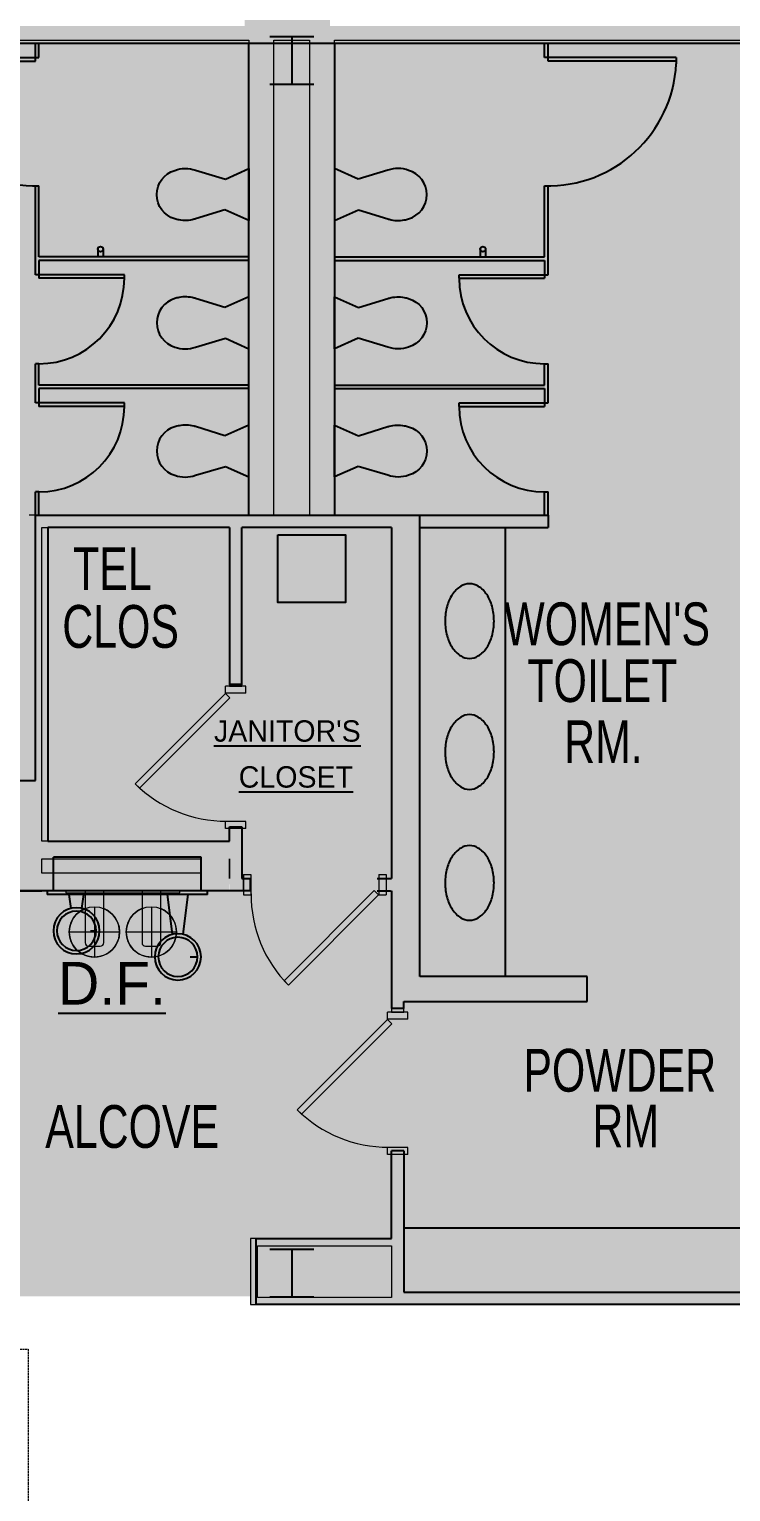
# Model space of a CAD drawing. Header units: inches. Extents: x 25329 to 28023, y 11893 to 13703.
# Drawn here: x 26988.2 to 27185.3, y 12588.8 to 12999.2 of the extents above; entities that cross this region are included whole.
import ezdxf
from ezdxf.enums import TextEntityAlignment as Align

# ---------------------------------------------------------------- set-up
doc = ezdxf.new("R2010")
doc.units = ezdxf.units.IN
doc.header["$MEASUREMENT"] = 0
doc.linetypes.add('Dash', pattern=[0.25, 0.125, -0.125])
for name, color, linetype, lineweight in [('A-DETL', 90, 'Continuous', 13), ('A-DETL-GENF', 92, 'Continuous', 9), ('A-DOOR', 31, 'Continuous', 13), ('A-DOOR-FRAM', 31, 'Continuous', 20), ('A-GENM', 13, 'Continuous', 13), ('A-WALL', 113, 'Continuous', 13), ('A-WALL-PATT', 111, 'Continuous', 13), ('I-WALL', 2, 'Continuous', 13), ('P-SANR-FIXT', 6, 'Continuous', 9), ('Plaza America_Tower 1_2nd Floor -REVIT_dwg', 8, 'Continuous', 9)]:
    doc.layers.add(name, color=color, linetype=linetype, lineweight=lineweight)
for name, color, linetype in [('L1$0$A-Plmb', 3, 'Continuous'), ('L1$0$Plaza America BA02$0$51', 7, 'Continuous'), ('L1$0$SCOPE', 7, 'Continuous')]:
    doc.layers.add(name, color=color, linetype=linetype)
doc.styles.add('L1$0$Plaza America BA02$0$STANDARD', font='txt')

# ---------------------------------------------------------------- blocks, each defined once
blk = doc.blocks.new('L1$0$Plaza America BA02$0$W12X14')
at = {"color": 0, "linetype": 'ByBlock'}
for p, q in [((-74.25, 80.249625), (74.25, 80.249625)), ((0, 80.249625), (0, -80.249625)), ((-74.25, -80.249625), (74.25, -80.249625))]:
    blk.add_line(p, q, dxfattribs=at)
blk = doc.blocks.new('L1$0$Plaza America BA02$0$TOILET')
at = {"color": 0, "linetype": 'ByBlock'}
for p, q in [((-82, 180.3), (-51.9, 79.7)), ((51.1, 81.6), (82, 180.3)), ((-51.9, 79.7), (-87.4, 0)), ((87.4, 0), (51.1, 81.6)), ((-87.4, 0), (87.4, 0))]:
    blk.add_line(p, q, dxfattribs=at)
for centre, radius, start, end in [((0, 226.2), 85, 89.9996, 163.8468), ((0, 226.2), 85, 16.1534, 90.0008), ((13.8, 214.7), 101.7, 159.7734, 199.7541), ((24.3, 228.7), 61.2, 6.4687, 20.2311), ((-19.6, 213.6), 106.9, 344.3425, 11.8925), ((37.7, 197.1), 47.3, 339.2232, 344.8192)]:
    blk.add_arc(centre, radius, start, end, dxfattribs=at)
blk = doc.blocks.new('L1')
at = {"layer": 'L1$0$A-Plmb'}
for p, q in [((26989.92, 12990.26), (26989.92, 12995.26)), ((26990.92, 12991.26), (26990.92, 12995.26)), ((27132.92, 12991.26), (27132.92, 12995.26)), ((27133.92, 12990.26), (27133.92, 12995.26)), ((26953.93, 12991.26), (26990.92, 12991.26)), ((26953.93, 12990.26), (26989.92, 12990.26)), ((27169.92, 12991.26), (27132.92, 12991.26)), ((27169.92, 12990.26), (27133.92, 12990.26)), ((27169.92, 12991.26), (27169.92, 12989.52)), ((26989.92, 12930.31), (26989.92, 12955.25)), ((26990.92, 12935.31), (26990.92, 12955.26)), ((27132.92, 12935.31), (27132.92, 12955.26)), ((27133.92, 12930.31), (27133.92, 12955.25)), ((27049.92, 12935.31), (26990.92, 12935.31)), ((27073.92, 12935.31), (27132.92, 12935.31)), ((26990.92, 12934.31), (26990.92, 12929.31)), ((27049.92, 12934.31), (26990.92, 12934.31)), ((27073.92, 12934.31), (27132.92, 12934.31)), ((27132.92, 12934.31), (27132.92, 12929.31)), ((27014.92, 12930.31), (26989.92, 12930.31)), ((27014.92, 12929.31), (26990.92, 12929.31)), ((27014.92, 12929.31), (27014.92, 12930.31)), ((27108.92, 12930.31), (27133.92, 12930.31)), ((27108.92, 12929.31), (27108.92, 12930.31)), ((27108.92, 12929.31), (27132.92, 12929.31)), ((26989.92, 12894.34), (26989.92, 12905.33)), ((26990.92, 12905.33), (26989.92, 12905.33)), ((26990.92, 12899.34), (26990.92, 12905.33)), ((27132.92, 12905.33), (27133.92, 12905.33)), ((27132.92, 12899.34), (27132.92, 12905.33)), ((27133.92, 12894.34), (27133.92, 12905.33)), ((27049.92, 12899.34), (26990.92, 12899.34)), ((26990.92, 12898.34), (26990.92, 12893.34)), ((27049.92, 12898.34), (26990.92, 12898.34)), ((27073.92, 12899.34), (27132.92, 12899.34)), ((27073.92, 12898.34), (27132.92, 12898.34)), ((27132.92, 12898.34), (27132.92, 12893.34)), ((27014.92, 12894.34), (26989.92, 12894.34)), ((27014.92, 12893.34), (27014.92, 12894.34)), ((27108.92, 12893.34), (27108.92, 12894.34)), ((27108.92, 12894.34), (27133.92, 12894.34)), ((27014.92, 12893.34), (26990.92, 12893.34)), ((27108.92, 12893.34), (27132.92, 12893.34)), ((26990.92, 12869.36), (26989.92, 12869.36)), ((26989.92, 12862.87), (26989.92, 12869.36)), ((26990.92, 12862.87), (26990.92, 12869.36)), ((27132.92, 12862.87), (27132.92, 12869.36)), ((27132.92, 12869.36), (27133.92, 12869.36)), ((27133.92, 12862.87), (27133.92, 12869.36)), ((27097.92, 12862.87), (27133.92, 12862.87)), ((27133.92, 12862.87), (27133.92, 12859.37)), ((27097.92, 12859.37), (27133.92, 12859.37)), ((27121.92, 12859.37), (27121.92, 12733.41)), ((27093.42, 12662.84), (27193.92, 12662.84))]:
    blk.add_line(p, q, dxfattribs=at)
at = {"layer": 'L1$0$A-Plmb', "linetype": 'Continuous'}
for p, q in [((27007.46, 12937.47), (27007.46, 12935.31)), ((27008.96, 12937.47), (27008.96, 12935.31)), ((27114.88, 12937.47), (27114.88, 12935.31)), ((27116.38, 12937.47), (27116.38, 12935.31))]:
    blk.add_line(p, q, dxfattribs=at)
at = {"layer": 'L1$0$A-Plmb'}
blk.add_lwpolyline([(27058.01, 12857.32), (27077.01, 12857.32), (27077.01, 12838.34), (27058.01, 12838.34)], close=True, dxfattribs=at)
at = {"layer": 'L1$0$A-Plmb', "linetype": 'Continuous'}
for centre in [(27008.21, 12937.47), (27115.63, 12937.47)]:
    blk.add_circle(centre, 0.75, dxfattribs=at)
at = {"layer": 'L1$0$A-Plmb'}
for centre, major_axis, start_param, end_param in [((26989.92, 12991.26), (36.04, 0), 3.190166, 4.740138), ((27133.92, 12991.26), (36.04, 0), 4.68464, 6.234612), ((26990.92, 12929.31), (24, 0), 4.712389, 6.283185), ((27132.92, 12929.31), (24, 0), 3.141593, 4.712389), ((26990.92, 12893.34), (24, 0), 4.712389, 6.283185), ((27132.92, 12893.34), (24, 0), 3.141593, 4.712389), ((27116.48, 12834.34), (11.32, 0), 2.56159, 2.876594), ((27113.66, 12836.19), (7.94, 0), 2.134571, 2.56159), ((27111.87, 12839), (4.61, 0), 1.570796, 2.134571), ((27111.87, 12839), (4.61, 0), 1.007022, 1.570796), ((27110.09, 12836.19), (7.94, 0), 0.580003, 1.007022), ((27107.26, 12834.34), (11.32, 0), 0.264999, 0.580003), ((27120.96, 12833.12), (15.96, 0), 2.876594, 3.141593), ((27102.79, 12833.12), (15.96, 0), 0, 0.264999), ((27120.96, 12833.12), (15.96, 0), 3.141593, 3.406592), ((27102.79, 12833.12), (15.96, 0), 6.018186, 6.283185), ((27116.48, 12831.91), (11.32, 0), 3.406592, 3.721596), ((27107.26, 12831.91), (11.32, 0), 5.703182, 6.018186), ((27113.66, 12830.06), (7.94, 0), 3.721596, 4.148614), ((27110.09, 12830.06), (7.94, 0), 5.276164, 5.703182), ((27111.87, 12827.24), (4.61, 0), 4.148614, 4.712389), ((27111.87, 12827.24), (4.61, 0), 4.712389, 5.276164), ((27116.48, 12797.6), (11.32, 0), 2.56159, 2.876594), ((27113.66, 12799.45), (7.94, 0), 2.134571, 2.56159), ((27111.87, 12802.27), (4.61, 0), 1.570796, 2.134571), ((27111.87, 12802.27), (4.61, 0), 1.007022, 1.570796), ((27110.09, 12799.45), (7.94, 0), 0.580003, 1.007022), ((27107.26, 12797.6), (11.32, 0), 0.264999, 0.580003), ((27120.96, 12796.39), (15.96, 0), 2.876594, 3.141593), ((27102.79, 12796.39), (15.96, 0), 0, 0.264999), ((27120.96, 12796.39), (15.96, 0), 3.141593, 3.406592), ((27102.79, 12796.39), (15.96, 0), 6.018186, 6.283185), ((27116.48, 12795.17), (11.32, 0), 3.406592, 3.721596), ((27107.26, 12795.17), (11.32, 0), 5.703182, 6.018186), ((27113.66, 12793.32), (7.94, 0), 3.721596, 4.148614), ((27110.09, 12793.32), (7.94, 0), 5.276164, 5.703182), ((27111.87, 12790.51), (4.61, 0), 4.148614, 4.712389), ((27111.87, 12790.51), (4.61, 0), 4.712389, 5.276164), ((27116.48, 12760.87), (11.32, 0), 2.56159, 2.876594), ((27113.66, 12762.72), (7.94, 0), 2.134571, 2.56159), ((27111.87, 12765.54), (4.61, 0), 1.570796, 2.134571), ((27111.87, 12765.54), (4.61, 0), 1.007022, 1.570796), ((27110.09, 12762.72), (7.94, 0), 0.580003, 1.007022), ((27107.26, 12760.87), (11.32, 0), 0.264999, 0.580003), ((27120.96, 12759.65), (15.96, 0), 2.876594, 3.141593), ((27102.79, 12759.65), (15.96, 0), 0, 0.264999), ((27120.96, 12759.65), (15.96, 0), 3.141593, 3.406592), ((27102.79, 12759.65), (15.96, 0), 6.018186, 6.283185), ((27116.48, 12758.44), (11.32, 0), 3.406592, 3.721596), ((27107.26, 12758.44), (11.32, 0), 5.703182, 6.018186), ((27113.66, 12756.59), (7.94, 0), 3.721596, 4.148614), ((27110.09, 12756.59), (7.94, 0), 5.276164, 5.703182), ((27111.87, 12753.77), (4.61, 0), 4.148614, 4.712389), ((27111.87, 12753.77), (4.61, 0), 4.712389, 5.276164)]:
    blk.add_ellipse(centre, major_axis=major_axis, ratio=0.99924, start_param=start_param, end_param=end_param, dxfattribs=at)
at = {"layer": 'L1$0$SCOPE'}
for p, q in [((26900.43, 12995.26), (27270.29, 12995.26)), ((27049.92, 12862.87), (27049.92, 12995.26)), ((27073.92, 12995.26), (27073.92, 12862.87)), ((26989.92, 12862.87), (27097.92, 12862.87)), ((26989.92, 12862.87), (26989.92, 12862.87)), ((27049.92, 12862.87), (27049.92, 12862.87)), ((27097.92, 12733.41), (27097.92, 12862.87)), ((27044.42, 12859.37), (26993.42, 12859.37)), ((27089.92, 12859.37), (27047.92, 12859.37)), ((27089.92, 12859.37), (27089.92, 12760.89)), ((27089.92, 12859.37), (27089.92, 12859.37)), ((27047.92, 12815.34), (27044.42, 12815.34)), ((26973.92, 12788.36), (26989.92, 12788.36)), ((27044.42, 12771.38), (27044.42, 12775.37)), ((27044.42, 12775.37), (27047.92, 12775.37)), ((27047.92, 12775.37), (27047.92, 12760.89)), ((26993.42, 12771.38), (27044.42, 12771.38)), ((27047.92, 12760.89), (27050.37, 12760.89)), ((27050.37, 12757.39), (27050.37, 12760.89)), ((27085.92, 12760.89), (27089.92, 12760.89)), ((27050.37, 12757.39), (26981.42, 12757.39)), ((27085.92, 12757.39), (27089.67, 12757.39)), ((27089.92, 12757.39), (27089.92, 12724.41)), ((27144.92, 12733.41), (27097.92, 12733.41)), ((27144.92, 12726.41), (27144.92, 12733.41)), ((27093.42, 12724.41), (27093.42, 12726.41)), ((27093.42, 12726.41), (27144.92, 12726.41)), ((27093.42, 12724.41), (27089.92, 12724.41)), ((27093.42, 12684.45), (27089.92, 12684.45)), ((27089.92, 12659.85), (27089.92, 12684.45)), ((27093.42, 12684.45), (27093.42, 12644.85)), ((27051.92, 12659.84), (27089.92, 12659.85)), ((27051.92, 12641.36), (27051.92, 12659.84)), ((27051.92, 12659.84), (27051.92, 12659.84)), ((27246.41, 12641.36), (27051.92, 12641.36))]:
    blk.add_line(p, q, dxfattribs=at)
at = {"layer": 'L1$0$SCOPE', "linetype": 'Continuous'}
for p, q in [((26989.92, 12788.36), (26989.92, 12862.87)), ((26993.42, 12859.37), (26993.42, 12771.38)), ((26994.98, 12757.39), (26994.98, 12766.84)), ((27036.44, 12766.84), (26994.98, 12766.84)), ((27036.44, 12757.39), (27036.44, 12766.84)), ((26993.19, 12757.39), (26993.19, 12756.39)), ((27038.24, 12756.39), (26993.19, 12756.39)), ((26999.95, 12752.51), (26999.4, 12756.38)), ((27003, 12752.51), (27003.54, 12756.38)), ((27028.45, 12745.3), (27027.05, 12756.38)), ((27031.46, 12745.3), (27032.86, 12756.38)), ((27038.24, 12756.39), (27038.24, 12757.39)), ((27005.42, 12746.21), (27006.67, 12746.21)), ((27033.42, 12738.9), (27035.45, 12738.9)), ((27093.42, 12644.85), (27246.41, 12644.85))]:
    blk.add_line(p, q, dxfattribs=at)
blk.add_lwpolyline([(27044.42, 12859.37), (27044.42, 12815.34), (27047.92, 12815.34), (27047.92, 12859.37)], dxfattribs=at)
for centre, major_axis in [((27001.47, 12746.21), (6.5, 0)), ((27001.47, 12746.21), (5.5, 0)), ((27029.95, 12738.9), (6.5, 0)), ((27029.95, 12738.9), (5.5, 0))]:
    blk.add_ellipse(centre, major_axis=major_axis, ratio=0.99924, start_param=0, end_param=6.283175, dxfattribs=at)
at = {"layer": 'L1$0$A-Plmb', "yscale": 0.08332999666708929}
for p, xscale, rotation in [((27049.92, 12952.79), -0.08326667999972415, 90), ((27073.92, 12952.79), 0.08326667999972415, 270), ((27049.92, 12916.82), 0.08326667999972415, 90), ((27073.92, 12916.82), -0.08326667999972415, 270), ((27049.92, 12880.85), 0.08326667999972415, 90), ((27073.92, 12880.85), -0.08326667999972415, 270)]:
    blk.add_blockref('L1$0$Plaza America BA02$0$TOILET', p, dxfattribs=dict(at, xscale=xscale, rotation=rotation))
at = {"layer": 'L1$0$SCOPE', "xscale": 0.08332999666890828, "yscale": 0.08326667999972415}
for p in [(27061.92, 12990.45), (27061.92, 12650.22)]:
    blk.add_blockref('L1$0$Plaza America BA02$0$W12X14', p, dxfattribs=at)
at = {"layer": 'L1$0$Plaza America BA02$0$51', "style": 'L1$0$Plaza America BA02$0$STANDARD', "width": 0.75}
for s, p in [('TEL', (27000.49, 12853.82)), ('CLOS', (26997.47, 12837.62)), ("WOMEN'S", (27121.63, 12838.35)), ('TOILET', (27128.13, 12822.41)), ('RM.', (27138.45, 12805.27)), ('POWDER', (27126.99, 12713.08)), ('ALCOVE', (26992.69, 12697.3)), ('RM', (27146.39, 12697.46))]:
    blk.add_text(s, height=12, dxfattribs=at).set_placement(p, align=Align.TOP_LEFT)
at = {"layer": 'L1$0$Plaza America BA02$0$51', "style": 'L1$0$Plaza America BA02$0$STANDARD'}
for s, height, width, p in [("%%UJANITOR'S", 5.9953, 1.000751, (27040.09, 12799.28)), ('%%UCLOSET', 5.995, 1.000751, (27047.04, 12786.39)), ('%%UD.F.', 11.99, 1.000761, (26996.28, 12725.51))]:
    blk.add_text(s, height=height, dxfattribs=dict(at, width=width)).set_placement(p)
blk = doc.blocks.new('Single Flush - OTJ_SOLIDFLUSH_ALUM-4757488-FIRST FLOOR CONSTRUCTION')
at = {"layer": 'A-DOOR', "color": 8, "lineweight": 20}
for p, q in [((-7.42, 28.2), (-8.65, 26.96)), ((-8.65, 26.96), (16.67, 1.64)), ((17.91, 2.87), (-7.42, 28.2)), ((16.67, 1.64), (17.91, 2.87))]:
    blk.add_line(p, q, dxfattribs=at)
at = {"layer": 'A-DOOR', "lineweight": 9}
blk.add_arc((17.91, 2.87), 35.81, 135, 180.5, dxfattribs=at)
at = {"layer": 'A-DOOR-FRAM', "color": 8}
for p, q in [((-20, -2.88), (-20, 2.87)), ((-20, 2.87), (-18, 2.87)), ((-18, -2.88), (-18, 2.87)), ((18, -2.88), (18, 2.87)), ((18, 2.87), (20, 2.87)), ((20, -2.88), (20, 2.87)), ((-20, -2.88), (-18, -2.88)), ((18, -2.88), (20, -2.88))]:
    blk.add_line(p, q, dxfattribs=at)
blk = doc.blocks.new('Single Flush - OTJ_SOLIDFLUSH_ALUM-4758954-FIRST FLOOR CONSTRUCTION')
at = {"layer": 'A-DOOR', "color": 8, "lineweight": 20}
for p, q in [((-8.65, -26.96), (16.67, -1.64)), ((17.91, -2.88), (-7.42, -28.2)), ((16.67, -1.64), (17.91, -2.88)), ((-7.42, -28.2), (-8.65, -26.96))]:
    blk.add_line(p, q, dxfattribs=at)
at = {"layer": 'A-DOOR', "lineweight": 9}
blk.add_arc((17.91, -2.88), 35.81, 179.5, 225, dxfattribs=at)
at = {"layer": 'A-DOOR-FRAM', "color": 8}
for p, q in [((-20, 2.88), (-20, -2.88)), ((-20, 2.88), (-18, 2.88)), ((-18, 2.88), (-18, -2.88)), ((18, 2.88), (18, -2.88)), ((18, 2.88), (20, 2.88)), ((20, 2.88), (20, -2.88)), ((-20, -2.88), (-18, -2.88)), ((18, -2.88), (20, -2.88))]:
    blk.add_line(p, q, dxfattribs=at)
blk = doc.blocks.new('P-Drinking_Fountain-Wall_Mounted - HI-LO-5146566-FIRST FLOOR CONSTRUCTION')
at = {"layer": 'P-SANR-FIXT'}
for p, q in [((19.07, 6.44), (19.07, 20.56)), ((35.07, 6.44), (35.07, 20.56)), ((16.44, 16.5), (16.44, 2.15)), ((16.44, 16.5), (16.44, 2)), ((20.69, 17.5), (17.44, 17.5)), ((20.69, 17.5), (17.44, 17.5)), ((21.69, 2.15), (21.69, 16.5)), ((21.69, 2), (21.69, 16.5)), ((32.44, 16.5), (32.44, 2.15)), ((32.44, 16.5), (32.44, 2)), ((36.69, 17.5), (33.44, 17.5)), ((36.69, 17.5), (33.44, 17.5)), ((37.69, 2.15), (37.69, 16.5)), ((37.69, 2), (37.69, 16.5)), ((26.25, 13.5), (12, 13.5)), ((42.25, 13.5), (28, 13.5)), ((43.07, 2.5), (11.07, 2.5)), ((11.07, 2.5), (11.07, 2)), ((11.07, 2.5), (11.07, 2)), ((43.07, 2.5), (11.07, 2.5)), ((43.07, 2), (43.07, 2.5)), ((43.07, 2), (43.07, 2.5))]:
    blk.add_line(p, q, dxfattribs=at)
for centre in [(19.07, 13.5), (35.07, 13.5)]:
    blk.add_circle(centre, 7.06, dxfattribs=at)
for centre, radius, start, end in [((19.07, 13.5), 7.06, 360, 180), ((35.07, 13.5), 7.06, 360, 180), ((17.44, 16.5), 1, 90, 180), ((17.44, 16.5), 1, 90, 180), ((20.69, 16.5), 1, 360, 90), ((20.69, 16.5), 1, 360, 90), ((33.44, 16.5), 1, 90, 180), ((33.44, 16.5), 1, 90, 180), ((36.69, 16.5), 1, 0, 90), ((36.69, 16.5), 1, 360, 90), ((19.07, 13.5), 7.06, 180, 247.9798), ((19.07, 13.5), 7.06, 292.0202, 360), ((35.07, 13.5), 7.06, 180, 247.98), ((35.07, 13.5), 7.06, 292.02, 360), ((16.59, 2.15), 0.15, 180, 270), ((21.54, 2.15), 0.15, 270, 0), ((32.59, 2.15), 0.15, 180, 270), ((37.54, 2.15), 0.15, 270, 360)]:
    blk.add_arc(centre, radius, start, end, dxfattribs=at)
blk = doc.blocks.new('Single Flush - OTJ_SOLIDFLUSH_ALUM-5159735-FIRST FLOOR CONSTRUCTION')
at = {"layer": 'A-DOOR', "lineweight": 20}
for p, q in [((16.16, 38.44), (16.16, 2.62)), ((17.91, 38.44), (16.16, 38.44)), ((17.91, 2.62), (17.91, 38.44)), ((16.16, 2.62), (17.91, 2.62))]:
    blk.add_line(p, q, dxfattribs=at)
at = {"layer": 'A-DOOR', "lineweight": 9}
blk.add_arc((17.91, 2.62), 35.81, 90, 180.5, dxfattribs=at)
at = {"layer": 'A-DOOR-FRAM'}
for p, q in [((-20, -3.12), (-20, 2.62)), ((-20, 2.62), (-18, 2.62)), ((-18, -3.12), (-18, 2.62)), ((18, -3.12), (18, 2.62)), ((18, 2.62), (20, 2.62)), ((20, -3.12), (20, 2.62)), ((-20, -3.12), (-18, -3.12)), ((18, -3.12), (20, -3.12))]:
    blk.add_line(p, q, dxfattribs=at)
at = {"layer": 'A-GENM', "linetype": 'Dash', "lineweight": 9}
for p, q in [((-35.91, 62.44), (17.91, 62.44)), ((17.91, 2.62), (17.91, 62.44)), ((17.87, 2.62), (17.91, 2.62)), ((-29.91, -2.63), (-29.91, -50.44)), ((-17.91, -2.63), (-17.91, -50.44)), ((17.87, -2.63), (17.91, -2.63)), ((17.91, -2.63), (17.91, -50.44)), ((-17.91, -50.44), (-29.91, -50.44)), ((-17.91, -50.44), (17.91, -50.44))]:
    blk.add_line(p, q, dxfattribs=at)

msp = doc.modelspace()

# ---------------------------------------------------------------- hatches: boundary and pattern name
at = {"layer": 'A-DETL-GENF'}
h = msp.add_hatch(color=9, dxfattribs=at)
h.paths.add_polyline_path([(26980.32, 12643.67), (27050.32, 12643.67), (27050.32, 12659.84), (27089.92, 12659.84), (27089.92, 12683.41), (27093.42, 12683.41), (27093.42, 12644.86), (27193.92, 12644.86), (27193.92, 12726.41), (27189.92, 12726.41), (27189.92, 12733.41), (27193.92, 12733.41), (27193.92, 12916.76), (27253.72, 12916.76), (27253.72, 12996.11), (27073.92, 12996.11), (27073.92, 12862.87), (27133.92, 12862.87), (27133.92, 12859.37), (27097.92, 12859.37), (27097.92, 12733.41), (27144.92, 12733.41), (27144.92, 12726.41), (27093.42, 12726.41), (27093.42, 12723.41), (27089.92, 12723.41), (27089.92, 12757.39), (27088.42, 12757.39), (27088.42, 12760.89), (27089.92, 12760.89), (27089.92, 12859.37), (27047.92, 12859.37), (27047.92, 12814.88), (27044.42, 12814.88), (27044.42, 12859.37), (26991.69, 12859.37), (26991.69, 12771.38), (27044.42, 12771.38), (27044.42, 12774.88), (27047.92, 12774.88), (27047.92, 12760.89), (27048.42, 12760.89), (27048.42, 12757.39), (26980.32, 12757.36), (26980.32, 12734.57), (26976.82, 12734.57), (26976.82, 12757.36), (26976.19, 12757.36), (26976.19, 12784.36), (26971.67, 12784.36), (26971.67, 12788.36), (26988.19, 12788.36), (26988.19, 12862.87), (27049.92, 12862.87), (27049.92, 12996.11), (26900.43, 12996.11), (26900.43, 12815.84), (26895.43, 12815.84), (26895.43, 12788.36), (26931.67, 12788.36), (26931.67, 12784.36), (26895.43, 12784.36), (26895.43, 12765.13), (26883.43, 12765.13), (26883.43, 12692.32), (26976.82, 12692.32), (26976.82, 12694.57), (26980.32, 12694.57), (26980.32, 12644.06)], flags=0)
h.paths.add_polyline_path([(27273.47, 12643.67), (27286.6, 12643.67), (27286.6, 12644.86), (27288.29, 12644.86), (27288.29, 12862.26), (27198.54, 12862.26), (27198.54, 12644.86), (27246.6, 12644.86), (27246.6, 12643.67), (27272.45, 12643.67)], flags=0)
h.paths.add_polyline_path([(27089.92, 12643.67), (27089.92, 12657.84), (27052.32, 12657.84), (27052.32, 12643.67), (27052.63, 12643.67)], flags=0)
h.paths.add_polyline_path([(27295.95, 12644.86), (27295.95, 12862.26), (27292.91, 12862.26), (27292.91, 12644.86)], flags=0)
h.paths.add_polyline_path([(27300.58, 12644.86), (27306.55, 12644.86), (27306.55, 12862.26), (27300.58, 12862.26), (27300.58, 12645.36)], flags=0)
h.paths.add_polyline_path([(26780.68, 12645.98), (26879.93, 12645.98), (26879.93, 12765.13), (26780.35, 12765.13), (26780.35, 12732.42), (26775.35, 12732.42), (26775.35, 12690.92), (26780.35, 12690.92), (26780.35, 12645.98), (26780.54, 12645.98)], flags=0)
h.paths.add_polyline_path([(26976.82, 12645.98), (26976.82, 12656.84), (26883.43, 12656.84), (26883.43, 12645.98), (26975.35, 12645.98)], flags=0)
h.paths.add_polyline_path([(26884.56, 12660.34), (26976.82, 12660.34), (26976.82, 12688.82), (26883.43, 12688.82), (26883.43, 12660.34)], flags=0)
h.paths.add_polyline_path([(27010.17, 12762.39), (27036.44, 12762.39), (27036.44, 12766.38), (26991.69, 12766.38), (26991.69, 12762.39)], flags=0)
h.paths.add_polyline_path([(26110.71, 12767.11), (26110.71, 12996.11), (26095.35, 12996.11), (26095.35, 12767.11), (26098.47, 12767.11)], flags=0)
h.paths.add_polyline_path([(26209.96, 12767.11), (26229.64, 12767.11), (26229.64, 12813.56), (26209.96, 12813.56)], flags=0)
h.paths.add_polyline_path([(26312.85, 12767.11), (26439.82, 12767.11), (26439.82, 12789.09), (26502.07, 12789.09), (26502.07, 12843.66), (26462.69, 12843.66), (26462.69, 12913.61), (26502.07, 12913.61), (26502.07, 12971.12), (26439.32, 12971.12), (26439.32, 12990.11), (26374.31, 12990.11), (26374.31, 12915.83), (26312.85, 12915.83), (26312.85, 12813.56)], flags=0)
h.paths.add_polyline_path([(26233.14, 12767.11), (26308.85, 12767.11), (26308.85, 12813.56), (26233.14, 12813.56), (26233.14, 12767.86)], flags=0)
h.paths.add_polyline_path([(26443.82, 12767.11), (26502.07, 12767.11), (26502.07, 12785.09), (26443.82, 12785.09)], flags=0)
h.paths.add_polyline_path([(26205.33, 12767.11), (26205.33, 12996.11), (26159.42, 12996.11), (26159.42, 12999.11), (26119.42, 12999.11), (26119.42, 12996.11), (26115.33, 12996.11), (26115.35, 12767.11), (26201.96, 12767.11)], flags=0)
h.paths.add_polyline_path([(26881.43, 12775.13), (26881.43, 12878.23), (26780.35, 12878.23), (26780.35, 12849.04), (26775.35, 12849.04), (26775.35, 12807.54), (26780.35, 12807.54), (26780.35, 12775.13), (26879.93, 12775.13)], flags=0)
h.paths.add_polyline_path([(26520.32, 12776.11), (26520.32, 12990.11), (26512.07, 12990.11), (26512.07, 12776.11)], flags=0)
h.paths.add_polyline_path([(26612.11, 12776.11), (26613.35, 12776.11), (26613.35, 12808.86), (26619.35, 12808.86), (26619.35, 12850.36), (26613.35, 12850.36), (26613.35, 12878.07), (26523.82, 12878.07), (26523.82, 12776.11), (26611.35, 12776.11)], flags=0)
h.paths.add_polyline_path([(26308.85, 12817.56), (26308.85, 12937.11), (26312.85, 12937.11), (26312.85, 12921.83), (26368.31, 12921.83), (26368.31, 12990.11), (26349.82, 12990.11), (26349.82, 12980.62), (26312.85, 12980.62), (26312.85, 12977.11), (26308.85, 12977.11), (26308.85, 12996.11), (26291.85, 12996.11), (26291.85, 12999.11), (26251.85, 12999.11), (26251.85, 12996.11), (26209.96, 12996.11), (26209.96, 12817.56), (26233.14, 12817.56)], flags=0)
h.paths.add_polyline_path([(26476.24, 12847.66), (26502.07, 12847.66), (26502.07, 12909.61), (26466.69, 12909.61), (26466.69, 12847.66), (26475.62, 12847.66)], flags=0)
h.paths.add_polyline_path([(27056.92, 12862.87), (27066.92, 12862.87), (27066.92, 12996.11), (27056.92, 12996.11), (27056.92, 12864.39)], flags=0)
h.paths.add_polyline_path([(27198.71, 12866.89), (27270.72, 12866.89), (27270.72, 12996.11), (27261.72, 12996.11), (27261.72, 12912.76), (27198.54, 12912.76), (27198.54, 12866.89)], flags=0)
h.paths.add_polyline_path([(26523.95, 12882.07), (26613.35, 12882.07), (26613.35, 12911.36), (26619.35, 12911.36), (26619.35, 12952.86), (26613.35, 12952.86), (26613.35, 12984.11), (26615.35, 12984.11), (26615.35, 12990.11), (26523.82, 12990.11), (26523.82, 12882.07)], flags=0)
h.paths.add_polyline_path([(26781.82, 12882.23), (26881.43, 12882.23), (26881.43, 12986.11), (26780.35, 12986.11), (26780.35, 12957.77), (26775.35, 12957.77), (26775.35, 12916.27), (26780.35, 12916.27), (26780.35, 12882.23)], flags=0)
h.paths.add_polyline_path([(26466.69, 12975.12), (26502.07, 12975.12), (26502.07, 12990.11), (26443.32, 12990.11), (26443.32, 12975.12), (26462.69, 12975.12)], flags=0)
h.paths.add_polyline_path([(26318.55, 12985.62), (26334.32, 12985.62), (26334.32, 12988.61), (26312.85, 12988.61), (26312.85, 12985.62)], flags=0)
h.paths.add_polyline_path([(26316.61, 12993.61), (26334.32, 12993.61), (26334.32, 12999.11), (26312.85, 12999.11), (26312.85, 12993.61)], flags=0)
at = {"layer": 'A-WALL-PATT', "lineweight": 9}
for points in [[(27066.92, 12996.11), (27072.72, 12996.11), (27072.72, 13002.11), (27048.68, 13002.11), (27048.68, 12996.11), (27056.92, 12996.11)], [(27010.17, 12996.11), (27048.68, 12996.11), (27048.68, 13000.11), (26900.43, 13000.11), (26900.43, 12996.11)], [(27072.72, 12996.11), (27289.99, 12996.11), (27289.99, 13000.11), (27072.72, 13000.11)], [(27056.92, 12862.87), (27056.92, 12996.11), (27049.92, 12996.11), (27049.92, 12862.87)], [(27073.92, 12862.87), (27073.92, 12996.11), (27066.92, 12996.11), (27066.92, 12862.87)], [(26991.69, 12788.36), (26991.69, 12862.87), (26988.19, 12862.87), (26988.19, 12788.36)], [(27072.72, 12859.37), (27133.92, 12859.37), (27133.92, 12862.87), (26991.69, 12862.87), (26991.69, 12859.37), (27066.92, 12859.37)], [(27093.42, 12726.41), (27097.92, 12726.41), (27097.92, 12859.37), (27089.92, 12859.37), (27089.92, 12726.41)], [(26976.82, 12757.36), (26991.69, 12757.39), (26991.69, 12784.36), (26976.19, 12784.36), (26976.19, 12757.36)], [(27036.44, 12766.38), (27044.42, 12766.38), (27044.42, 12771.38), (26991.69, 12771.38), (26991.69, 12766.38), (27010.17, 12766.38)], [(27044.44, 12757.39), (27044.42, 12766.38), (27036.44, 12766.38), (27036.44, 12757.39), (27044.42, 12757.39)], [(27010.17, 12757.39), (27036.44, 12757.39), (27036.44, 12762.39), (26991.69, 12762.39), (26991.69, 12757.39)], [(27144.92, 12726.41), (27144.92, 12733.41), (27097.92, 12733.41), (27097.92, 12726.41), (27141.31, 12726.41)], [(27089.62, 12657.84), (27089.92, 12657.84), (27089.92, 12659.84), (27050.32, 12659.84), (27050.32, 12657.84), (27075.74, 12657.84)], [(27050.32, 12641.36), (27052.32, 12641.36), (27052.32, 12657.84), (27050.32, 12657.84), (27050.32, 12644.06)], [(27089.92, 12641.36), (27089.92, 12643.36), (27052.32, 12643.36), (27052.32, 12641.36)]]:
    msp.add_hatch(color=7, dxfattribs=at).paths.add_polyline_path(points, flags=0)
h = msp.add_hatch(color=7, dxfattribs=at)
h.paths.add_polyline_path([(27047.92, 12760.89), (27047.92, 12774.88), (27044.42, 12774.88), (27044.44, 12760.89)], flags=0)
h.paths.add_polyline_path([(27047.92, 12814.88), (27047.92, 12859.37), (27044.42, 12859.37), (27044.42, 12814.88)], flags=0)
h = msp.add_hatch(color=7, dxfattribs=at)
h.paths.add_polyline_path([(26991.69, 12784.36), (26991.69, 12784.36), (26991.69, 12788.36), (26971.67, 12788.36), (26971.67, 12784.36), (26988.19, 12784.36)], flags=0)
h.paths.add_polyline_path([(26900.43, 12784.36), (26931.67, 12784.36), (26931.67, 12788.36), (26895.43, 12788.36), (26895.43, 12784.36)], flags=0)
h = msp.add_hatch(color=7, dxfattribs=at)
h.paths.add_polyline_path([(27048.42, 12757.39), (27048.42, 12760.89), (27044.44, 12760.89), (27044.45, 12757.39), (27047.92, 12757.39)], flags=0)
h.paths.add_polyline_path([(27089.92, 12757.39), (27089.92, 12760.89), (27088.42, 12760.89), (27088.42, 12757.39)], flags=0)
h = msp.add_hatch(color=7, dxfattribs=at)
h.paths.add_polyline_path([(27089.92, 12644.86), (27093.42, 12644.86), (27093.42, 12683.41), (27089.92, 12683.41), (27089.92, 12657.84)], flags=0)
h.paths.add_polyline_path([(27089.92, 12723.41), (27093.42, 12723.41), (27093.42, 12726.41), (27089.92, 12726.41)], flags=0)
h = msp.add_hatch(color=7, dxfattribs=at)
h.paths.add_polyline_path([(27119.53, 12641.36), (27246.6, 12641.36), (27246.6, 12644.86), (27089.92, 12644.86), (27089.92, 12641.36)], flags=0)
h.paths.add_polyline_path([(27286.6, 12641.36), (27306.55, 12641.36), (27306.55, 12644.86), (27286.6, 12644.86), (27286.6, 12644.06)], flags=0)

# ---------------------------------------------------------------- linework, layer by layer
at = {"layer": 'A-DETL', "lineweight": 9}
for p, q in [((27058.01, 12857.32), (27077.01, 12857.32)), ((27058.01, 12838.34), (27058.01, 12857.32)), ((27077.01, 12857.32), (27077.01, 12838.34)), ((27121.92, 12859.37), (27121.92, 12733.41)), ((27077.01, 12838.34), (27058.01, 12838.34)), ((27093.42, 12662.84), (27193.92, 12662.84))]:
    msp.add_line(p, q, dxfattribs=at)
at = {"layer": 'A-WALL', "color": 8, "lineweight": 20}
for p, q in [((26900.43, 12996.11), (27049.92, 12996.11)), ((27049.92, 12996.11), (27049.92, 12862.87)), ((27056.92, 12862.87), (27056.92, 12996.11)), ((27056.92, 12996.11), (27066.92, 12996.11)), ((27066.92, 12996.11), (27066.92, 12862.87)), ((27073.92, 12862.87), (27073.92, 12996.11)), ((27073.92, 12996.11), (27253.72, 12996.11)), ((27089.92, 12859.37), (27089.92, 12760.89)), ((27097.92, 12733.41), (27097.92, 12859.37)), ((26991.69, 12771.38), (26991.69, 12788.36)), ((26991.69, 12762.39), (26991.69, 12766.38)), ((27036.44, 12766.38), (27036.44, 12762.39)), ((27044.44, 12766.38), (27044.42, 12766.38)), ((27044.44, 12760.89), (27044.44, 12766.38)), ((26980.32, 12757.36), (26991.69, 12757.36)), ((26991.69, 12757.36), (26991.69, 12757.39)), ((27036.44, 12757.39), (27044.44, 12757.39)), ((27089.92, 12757.39), (27089.92, 12726.41)), ((27144.92, 12733.41), (27097.92, 12733.41)), ((27144.92, 12726.41), (27144.92, 12733.41)), ((27093.42, 12726.41), (27144.92, 12726.41))]:
    msp.add_line(p, q, dxfattribs=at)
at = {"layer": 'I-WALL', "color": 8, "lineweight": 20}
for p, q in [((27049.92, 12862.87), (26988.19, 12862.87)), ((27066.92, 12862.87), (27056.92, 12862.87)), ((27133.92, 12862.87), (27073.92, 12862.87)), ((27133.92, 12859.37), (27133.92, 12862.87)), ((26991.69, 12788.36), (26991.69, 12859.37)), ((26991.69, 12859.37), (27044.42, 12859.37)), ((27044.42, 12859.37), (27044.42, 12814.88)), ((27047.92, 12859.37), (27089.92, 12859.37)), ((27047.92, 12814.88), (27047.92, 12859.37)), ((27097.92, 12859.37), (27133.92, 12859.37)), ((27044.42, 12814.88), (27047.92, 12814.88)), ((27047.92, 12774.88), (27044.42, 12774.88)), ((27044.42, 12774.88), (27044.42, 12771.38)), ((27047.92, 12760.89), (27047.92, 12774.88)), ((27044.42, 12771.38), (26991.69, 12771.38)), ((26991.69, 12766.38), (27036.44, 12766.38)), ((27044.42, 12766.38), (27044.42, 12760.89)), ((27036.44, 12762.39), (26991.69, 12762.39)), ((27044.42, 12760.89), (27044.44, 12760.89)), ((27048.42, 12760.89), (27047.92, 12760.89)), ((27048.42, 12757.39), (27048.42, 12760.89)), ((27089.92, 12760.89), (27088.42, 12760.89)), ((27088.42, 12760.89), (27088.42, 12757.39)), ((26991.69, 12757.39), (27036.44, 12757.39)), ((27044.44, 12757.39), (27048.42, 12757.39)), ((27088.42, 12757.39), (27089.92, 12757.39)), ((27089.92, 12726.41), (27089.92, 12723.41)), ((27093.42, 12723.41), (27093.42, 12726.41)), ((27089.92, 12723.41), (27093.42, 12723.41)), ((27089.92, 12683.41), (27089.92, 12659.84)), ((27093.42, 12683.41), (27089.92, 12683.41)), ((27093.42, 12644.86), (27093.42, 12683.41)), ((27089.92, 12659.84), (27050.32, 12659.84)), ((27050.32, 12659.84), (27050.32, 12641.36)), ((27052.32, 12657.84), (27089.92, 12657.84)), ((27052.32, 12643.36), (27052.32, 12657.84)), ((27089.92, 12657.84), (27089.92, 12643.36)), ((27193.92, 12644.86), (27093.42, 12644.86)), ((27050.32, 12641.36), (27246.6, 12641.36)), ((27089.92, 12643.36), (27052.32, 12643.36))]:
    msp.add_line(p, q, dxfattribs=at)

# ---------------------------------------------------------------- block references
at = {"layer": 'A-DOOR'}
for name, p, rotation in [('Single Flush - OTJ_SOLIDFLUSH_ALUM-4757488-FIRST FLOOR CONSTRUCTION', (27046.17, 12794.88), 90), ('Single Flush - OTJ_SOLIDFLUSH_ALUM-4757488-FIRST FLOOR CONSTRUCTION', (27091.67, 12703.41), 90), ('Single Flush - OTJ_SOLIDFLUSH_ALUM-5159735-FIRST FLOOR CONSTRUCTION', (26958.12, 12578.36), 180)]:
    msp.add_blockref(name, p, dxfattribs=dict(at, rotation=rotation))
msp.add_blockref('Single Flush - OTJ_SOLIDFLUSH_ALUM-4758954-FIRST FLOOR CONSTRUCTION', (27068.42, 12759.14), dxfattribs=at)
at = {"layer": 'P-SANR-FIXT', "rotation": 180}
msp.add_blockref('P-Drinking_Fountain-Wall_Mounted - HI-LO-5146566-FIRST FLOOR CONSTRUCTION', (27041.57, 12759.39), dxfattribs=at)
at = {"layer": 'Plaza America_Tower 1_2nd Floor -REVIT_dwg'}
msp.add_blockref('L1', (0, 0), dxfattribs=at)

doc.saveas('drawing.dxf')
